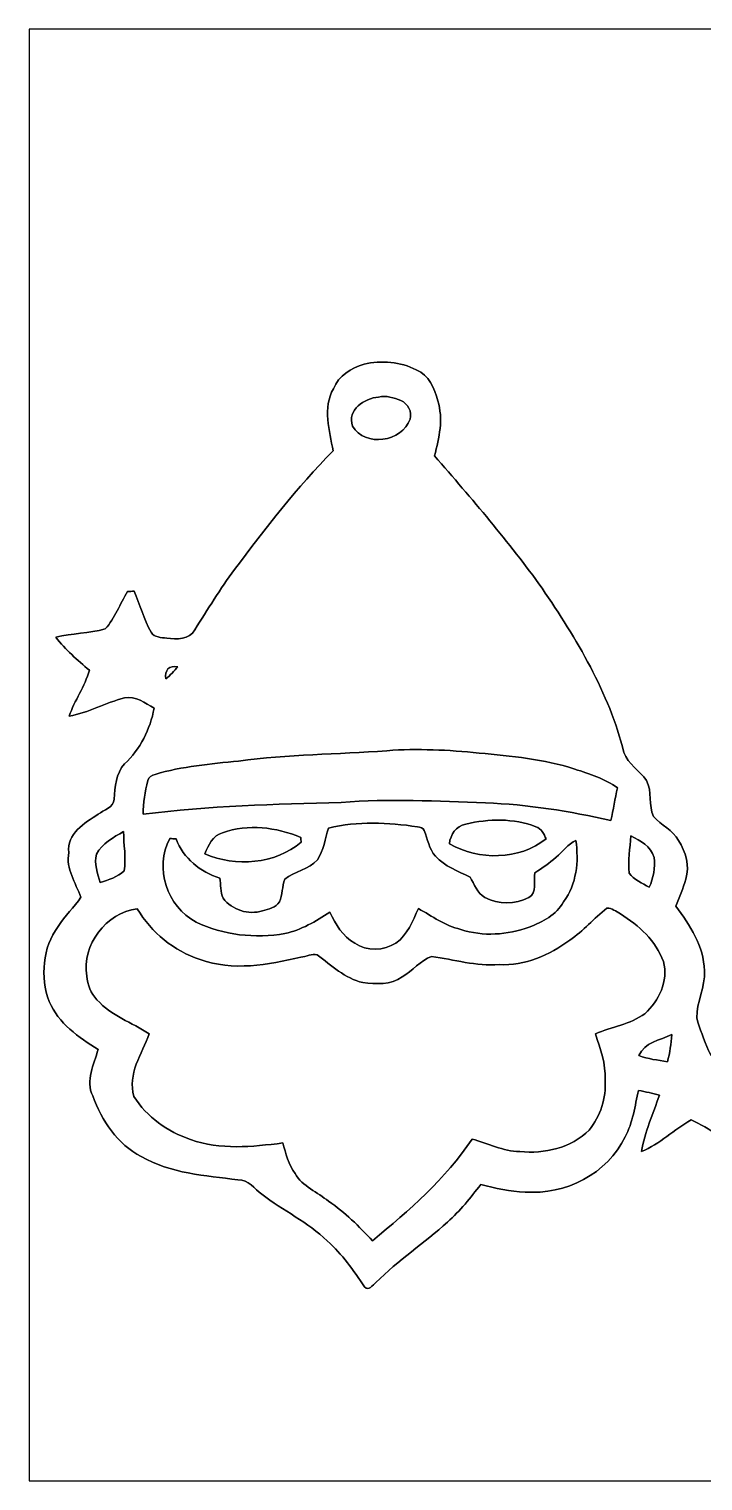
# Model space of a CAD drawing. Header units: centimetres. Extents: x -16.8 to 16.8, y -16.7 to 16.7.
# Drawn here: x -16.77 to -1.3, y -16.67 to 16.67 of the extents above; entities that cross this region are included whole.
import ezdxf

# ---------------------------------------------------------------- set-up
doc = ezdxf.new("R2010")
doc.units = ezdxf.units.CM
doc.header["$MEASUREMENT"] = 0
doc.layers.add('Layer 1', color=7, linetype='Continuous')

msp = doc.modelspace()

# ---------------------------------------------------------------- linework, layer by layer
at = {"layer": 'Layer 1', "color": 7}
for points, knots in [([(-16.77458, 16.66875), (-16.77458, 16.66875), (16.77458, 16.66875), (16.77458, 16.66875), (16.77458, 16.66875), (16.77458, 16.66875), (16.77458, -16.66875), (16.77458, -16.66875), (16.77458, -16.66875), (16.77458, -16.66875), (-16.77458, -16.66875), (-16.77458, -16.66875), (-16.77458, -16.66875), (-16.77458, -16.66875), (-16.77458, 16.66875), (-16.77458, 16.66875), (-16.77458, 16.66875), (-16.77458, 16.66875), (-16.77458, 16.66875), (-16.77458, 16.66875)], [0, 0, 0, 0, 0.16666667, 0.16666667, 0.16666667, 0.16666667, 0.33333333, 0.33333333, 0.33333333, 0.33333333, 0.5, 0.5, 0.5, 0.5, 0.66666667, 0.66666667, 0.66666667, 0.66666667, 1, 1, 1, 1]), ([(-9.08121, 8.97643), (-9.3726, 8.884), (-9.6647, 8.70585), (-9.78359, 8.41093), (-9.78359, 8.41093), (-10.03618, 7.96996), (-9.87213, 7.44679), (-9.79241, 6.98183), (-9.79241, 6.98183), (-10.62567, 6.14327), (-11.34816, 5.20347), (-12.05442, 4.25803), (-12.05442, 4.25803), (-12.38709, 3.81635), (-12.67037, 3.34186), (-12.96846, 2.87726), (-12.96846, 2.87726), (-13.08911, 2.64478), (-13.39039, 2.65536), (-13.61158, 2.68076), (-13.61158, 2.68076), (-13.73646, 2.70122), (-13.89944, 2.69346), (-13.97212, 2.81693), (-13.97212, 2.81693), (-14.14039, 3.11538), (-14.22718, 3.44946), (-14.36335, 3.76202), (-14.36335, 3.76202), (-14.41344, 3.7592), (-14.46318, 3.75603), (-14.51293, 3.7525), (-14.51293, 3.7525), (-14.68508, 3.46886), (-14.80009, 3.14254), (-15.02375, 2.89384), (-15.02375, 2.89384), (-15.39663, 2.79753), (-15.78539, 2.78977), (-16.16075, 2.70404), (-16.16075, 2.70404), (-15.93956, 2.41688), (-15.66298, 2.1777), (-15.38711, 1.94486), (-15.38711, 1.94486), (-15.49259, 1.57163), (-15.73107, 1.25448), (-15.85313, 0.88971), (-15.85313, 0.88971), (-15.41216, 0.97331), (-15.01387, 1.19556), (-14.58383, 1.3148), (-14.58383, 1.3148), (-14.32348, 1.36454), (-14.11111, 1.19415), (-13.90191, 1.0728), (-13.90191, 1.0728), (-13.99399, 0.59549), (-14.21906, 0.12806), (-14.57995, -0.20285), (-14.57995, -0.20285), (-14.7828, -0.42228), (-14.80291, -0.73519), (-14.81843, -1.01741), (-14.81843, -1.01741), (-14.83007, -1.21038), (-15.0622, -1.2573), (-15.18461, -1.36208), (-15.18461, -1.36208), (-15.49506, -1.55893), (-15.91769, -1.80658), (-15.86018, -2.23979), (-15.86018, -2.23979), (-15.93286, -2.61796), (-15.70673, -2.93053), (-15.5829, -3.26214), (-15.5829, -3.26214), (-15.7293, -3.50485), (-15.95861, -3.68864), (-16.10395, -3.93453), (-16.10395, -3.93453), (-16.46767, -4.42278), (-16.51706, -5.09517), (-16.3128, -5.65856), (-16.3128, -5.65856), (-16.10043, -6.15985), (-15.63405, -6.4837), (-15.18673, -6.76028), (-15.18673, -6.76028), (-15.2841, -7.10741), (-15.48624, -7.47183), (-15.31091, -7.82814), (-15.31091, -7.82814), (-15.10242, -8.39364), (-14.74576, -8.93727), (-14.19578, -9.21949), (-14.19578, -9.21949), (-13.52303, -9.60931), (-12.73069, -9.65588), (-11.97751, -9.75431), (-11.97751, -9.75431), (-11.73163, -9.73737), (-11.60463, -9.96421), (-11.42965, -10.08662), (-11.42965, -10.08662), (-10.94176, -10.46374), (-10.36708, -10.72197), (-9.92434, -11.15871), (-9.92434, -11.15871), (-9.58215, -11.45999), (-9.32603, -11.83816), (-9.06745, -12.20964), (-9.06745, -12.20964), (-8.98137, -12.3317), (-8.87942, -12.16272), (-8.80816, -12.11227), (-8.80816, -12.11227), (-8.30051, -11.60145), (-7.69585, -11.20387), (-7.16209, -10.72339), (-7.16209, -10.72339), (-6.87423, -10.46868), (-6.63893, -10.16212), (-6.39939, -9.86331), (-6.39939, -9.86331), (-6.06601, -9.95151), (-5.72664, -10.03018), (-5.38021, -10.03406), (-5.38021, -10.03406), (-4.46229, -10.10849), (-3.48368, -9.61566), (-3.08751, -8.76653), (-3.08751, -8.76653), (-2.90195, -8.43844), (-2.86526, -8.05921), (-2.77601, -7.70008), (-2.77601, -7.70008), (-2.6162, -7.73465), (-2.45533, -7.76711), (-2.29694, -7.80944), (-2.29694, -7.80944), (-2.44299, -8.23807), (-2.63807, -8.65646), (-2.70686, -9.10731), (-2.70686, -9.10731), (-2.28882, -8.92775), (-1.96039, -8.60143), (-1.57092, -8.37706), (-1.57092, -8.37706), (-1.14018, -8.56932), (-0.76976, -8.87342), (-0.34678, -9.08226), (-0.34678, -9.08226), (-0.35666, -8.69139), (-0.49953, -8.32309), (-0.56656, -7.94173), (-0.56656, -7.94173), (-0.59126, -7.83272), (-0.48366, -7.76217), (-0.41346, -7.69937), (-0.41346, -7.69937), (-0.14676, -7.50252), (0.12312, -7.30744), (0.35807, -7.07143), (0.35807, -7.07143), (-0.09137, -6.92785), (-0.5655, -6.98676), (-1.02694, -6.94761), (-1.02694, -6.94761), (-1.11337, -6.93879), (-1.14229, -6.84777), (-1.17404, -6.7818), (-1.17404, -6.7818), (-1.27106, -6.53662), (-1.37513, -6.29179), (-1.4411, -6.03673), (-1.4411, -6.03673), (-1.44674, -5.66667), (-1.23966, -5.32624), (-1.26577, -4.95335), (-1.26577, -4.95335), (-1.27776, -4.38856), (-1.59773, -3.90878), (-1.91911, -3.47063), (-1.91911, -3.47063), (-1.83374, -3.26884), (-1.75295, -3.06388), (-1.6951, -2.85221), (-1.6951, -2.85221), (-1.58891, -2.55129), (-1.69757, -2.22074), (-1.85984, -1.96215), (-1.85984, -1.96215), (-1.99284, -1.72403), (-2.25884, -1.61431), (-2.43311, -1.41323), (-2.43311, -1.41323), (-2.55658, -1.15641), (-2.45604, -0.83891), (-2.59539, -0.58455), (-2.59539, -0.58455), (-2.75308, -0.36054), (-3.01731, -0.20814), (-3.11185, 0.0575), (-3.11185, 0.0575), (-3.45793, 1.43404), (-4.19876, 2.66735), (-4.99322, 3.82764), (-4.99322, 3.82764), (-5.74993, 4.89479), (-6.61141, 5.88081), (-7.46301, 6.87176), (-7.46301, 6.87176), (-7.35718, 7.28027), (-7.25311, 7.71737), (-7.39034, 8.13188), (-7.39034, 8.13188), (-7.46478, 8.40916), (-7.58931, 8.73372), (-7.88211, 8.84061), (-7.88211, 8.84061), (-8.24794, 9.0357), (-8.6801, 9.06039), (-9.08121, 8.97643)], [0, 0, 0, 0, 0.01754386, 0.01754386, 0.01754386, 0.01754386, 0.03508772, 0.03508772, 0.03508772, 0.03508772, 0.05263158, 0.05263158, 0.05263158, 0.05263158, 0.07017544, 0.07017544, 0.07017544, 0.07017544, 0.0877193, 0.0877193, 0.0877193, 0.0877193, 0.10526316, 0.10526316, 0.10526316, 0.10526316, 0.12280702, 0.12280702, 0.12280702, 0.12280702, 0.14035088, 0.14035088, 0.14035088, 0.14035088, 0.15789474, 0.15789474, 0.15789474, 0.15789474, 0.1754386, 0.1754386, 0.1754386, 0.1754386, 0.19298246, 0.19298246, 0.19298246, 0.19298246, 0.21052632, 0.21052632, 0.21052632, 0.21052632, 0.22807018, 0.22807018, 0.22807018, 0.22807018, 0.24561404, 0.24561404, 0.24561404, 0.24561404, 0.26315789, 0.26315789, 0.26315789, 0.26315789, 0.28070175, 0.28070175, 0.28070175, 0.28070175, 0.29824561, 0.29824561, 0.29824561, 0.29824561, 0.31578947, 0.31578947, 0.31578947, 0.31578947, 0.33333333, 0.33333333, 0.33333333, 0.33333333, 0.35087719, 0.35087719, 0.35087719, 0.35087719, 0.36842105, 0.36842105, 0.36842105, 0.36842105, 0.38596491, 0.38596491, 0.38596491, 0.38596491, 0.40350877, 0.40350877, 0.40350877, 0.40350877, 0.42105263, 0.42105263, 0.42105263, 0.42105263, 0.43859649, 0.43859649, 0.43859649, 0.43859649, 0.45614035, 0.45614035, 0.45614035, 0.45614035, 0.47368421, 0.47368421, 0.47368421, 0.47368421, 0.49122807, 0.49122807, 0.49122807, 0.49122807, 0.50877193, 0.50877193, 0.50877193, 0.50877193, 0.52631579, 0.52631579, 0.52631579, 0.52631579, 0.54385965, 0.54385965, 0.54385965, 0.54385965, 0.56140351, 0.56140351, 0.56140351, 0.56140351, 0.57894737, 0.57894737, 0.57894737, 0.57894737, 0.59649123, 0.59649123, 0.59649123, 0.59649123, 0.61403509, 0.61403509, 0.61403509, 0.61403509, 0.63157895, 0.63157895, 0.63157895, 0.63157895, 0.64912281, 0.64912281, 0.64912281, 0.64912281, 0.66666667, 0.66666667, 0.66666667, 0.66666667, 0.68421053, 0.68421053, 0.68421053, 0.68421053, 0.70175439, 0.70175439, 0.70175439, 0.70175439, 0.71929825, 0.71929825, 0.71929825, 0.71929825, 0.73684211, 0.73684211, 0.73684211, 0.73684211, 0.75438596, 0.75438596, 0.75438596, 0.75438596, 0.77192982, 0.77192982, 0.77192982, 0.77192982, 0.78947368, 0.78947368, 0.78947368, 0.78947368, 0.80701754, 0.80701754, 0.80701754, 0.80701754, 0.8245614, 0.8245614, 0.8245614, 0.8245614, 0.84210526, 0.84210526, 0.84210526, 0.84210526, 0.85964912, 0.85964912, 0.85964912, 0.85964912, 0.87719298, 0.87719298, 0.87719298, 0.87719298, 0.89473684, 0.89473684, 0.89473684, 0.89473684, 0.9122807, 0.9122807, 0.9122807, 0.9122807, 0.92982456, 0.92982456, 0.92982456, 0.92982456, 0.94736842, 0.94736842, 0.94736842, 0.94736842, 0.96491228, 0.96491228, 0.96491228, 0.96491228, 1, 1, 1, 1]), ([(-8.7503, 8.21972), (-8.57356, 8.26064), (-8.39646, 8.20279), (-8.23454, 8.13647), (-8.23454, 8.13647), (-8.07685, 8.06838), (-7.97066, 7.87717), (-8.02428, 7.70925), (-8.02428, 7.70925), (-8.20596, 7.18749), (-9.06216, 7.05838), (-9.34508, 7.55403), (-9.34508, 7.55403), (-9.47843, 7.9188), (-9.06921, 8.19397), (-8.7503, 8.21972)], [0, 0, 0, 0, 0.2, 0.2, 0.2, 0.2, 0.4, 0.4, 0.4, 0.4, 0.6, 0.6, 0.6, 0.6, 1, 1, 1, 1]), ([(-13.63063, 1.74519), (-13.66661, 1.94769), (-13.56148, 2.06234), (-13.35652, 2.02741), (-13.35652, 2.02741), (-13.44154, 1.92758), (-13.53185, 1.83198), (-13.63063, 1.74519)], [0, 0, 0, 0, 0.33333333, 0.33333333, 0.33333333, 0.33333333, 1, 1, 1, 1]), ([(-8.55592, 0.09843), (-7.85036, 0.15381), (-7.14269, 0.11501), (-6.43961, 0.04586), (-6.43961, 0.04586), (-5.70054, -0.03104), (-4.95088, -0.09066), (-4.24109, -0.32491), (-4.24109, -0.32491), (-3.90102, -0.43074), (-3.556, -0.54786), (-3.26108, -0.75248), (-3.26108, -0.75248), (-3.31364, -1.00259), (-3.36127, -1.25413), (-3.41101, -1.50495), (-3.41101, -1.50495), (-4.35822, -1.29046), (-5.32059, -1.1363), (-6.2925, -1.0982), (-6.2925, -1.0982), (-7.39704, -1.06292), (-8.50371, -0.99589), (-9.6072, -1.08973), (-9.6072, -1.08973), (-11.12414, -1.12959), (-12.64497, -1.16523), (-14.15168, -1.36102), (-14.15168, -1.36102), (-14.15274, -1.09961), (-14.10794, -0.83996), (-14.04867, -0.58596), (-14.04867, -0.58596), (-14.03138, -0.50765), (-13.9506, -0.46778), (-13.8811, -0.44485), (-13.8811, -0.44485), (-13.25739, -0.2607), (-12.60546, -0.20214), (-11.96058, -0.14005), (-11.96058, -0.14005), (-10.83204, 0.01482), (-9.69081, 0.01693), (-8.55592, 0.09843)], [0, 0, 0, 0, 0.08333333, 0.08333333, 0.08333333, 0.08333333, 0.16666667, 0.16666667, 0.16666667, 0.16666667, 0.25, 0.25, 0.25, 0.25, 0.33333333, 0.33333333, 0.33333333, 0.33333333, 0.41666667, 0.41666667, 0.41666667, 0.41666667, 0.5, 0.5, 0.5, 0.5, 0.58333333, 0.58333333, 0.58333333, 0.58333333, 0.66666667, 0.66666667, 0.66666667, 0.66666667, 0.75, 0.75, 0.75, 0.75, 0.83333333, 0.83333333, 0.83333333, 0.83333333, 1, 1, 1, 1]), ([(-9.89718, -1.67675), (-9.22796, -1.51941), (-8.52876, -1.54658), (-7.85319, -1.64924), (-7.85319, -1.64924), (-7.79956, -1.66617), (-7.72266, -1.66758), (-7.70114, -1.73073), (-7.70114, -1.73073), (-7.61683, -1.92899), (-7.59248, -2.159), (-7.43832, -2.32234), (-7.43832, -2.32234), (-7.23159, -2.56117), (-6.92009, -2.66241), (-6.64704, -2.80211), (-6.64704, -2.80211), (-6.54579, -2.96298), (-6.48264, -3.17147), (-6.30484, -3.26954), (-6.30484, -3.26954), (-5.99722, -3.43359), (-5.60917, -3.42935), (-5.30049, -3.27025), (-5.30049, -3.27025), (-5.09976, -3.16583), (-5.19642, -2.88925), (-5.15585, -2.7051), (-5.15585, -2.7051), (-4.99039, -2.59256), (-4.82283, -2.48109), (-4.67219, -2.34809), (-4.67219, -2.34809), (-4.52049, -2.21791), (-4.39914, -2.04964), (-4.21569, -1.95968), (-4.21569, -1.95968), (-4.14726, -2.44369), (-4.19911, -2.96651), (-4.49721, -3.36973), (-4.49721, -3.36973), (-4.66196, -3.67383), (-4.98228, -3.82623), (-5.28673, -3.95252), (-5.28673, -3.95252), (-5.78908, -4.13103), (-6.35176, -4.17654), (-6.86188, -4.00438), (-6.86188, -4.00438), (-7.21995, -3.92324), (-7.51699, -3.69923), (-7.83378, -3.52637), (-7.83378, -3.52637), (-7.9696, -3.80894), (-8.07791, -4.13138), (-8.34778, -4.31729), (-8.34778, -4.31729), (-8.62612, -4.49756), (-9.01806, -4.51309), (-9.29534, -4.32082), (-9.29534, -4.32082), (-9.5758, -4.16913), (-9.72644, -3.88126), (-9.87002, -3.61209), (-9.87002, -3.61209), (-10.18858, -3.8167), (-10.52089, -4.02096), (-10.89695, -4.09787), (-10.89695, -4.09787), (-11.58169, -4.21711), (-12.31053, -4.14267), (-12.93742, -3.83505), (-12.93742, -3.83505), (-13.60488, -3.48298), (-13.9065, -2.58692), (-13.54208, -1.91558), (-13.54208, -1.91558), (-13.4934, -1.91982), (-13.44507, -1.92405), (-13.39638, -1.92828), (-13.39638, -1.92828), (-13.22917, -2.37243), (-12.84146, -2.68852), (-12.39414, -2.82469), (-12.39414, -2.82469), (-12.36486, -2.9778), (-12.38321, -3.14466), (-12.31829, -3.29071), (-12.31829, -3.29071), (-12.11192, -3.55529), (-11.73551, -3.68194), (-11.41377, -3.57717), (-11.41377, -3.57717), (-11.27689, -3.53589), (-11.10686, -3.50555), (-11.02289, -3.37502), (-11.02289, -3.37502), (-10.94811, -3.20993), (-10.96504, -3.01766), (-10.9033, -2.84974), (-10.9033, -2.84974), (-10.67611, -2.66771), (-10.34768, -2.63701), (-10.15224, -2.407), (-10.15224, -2.407), (-10.01042, -2.18793), (-9.97444, -1.92229), (-9.89718, -1.67675)], [0, 0, 0, 0, 0.03571429, 0.03571429, 0.03571429, 0.03571429, 0.07142857, 0.07142857, 0.07142857, 0.07142857, 0.10714286, 0.10714286, 0.10714286, 0.10714286, 0.14285714, 0.14285714, 0.14285714, 0.14285714, 0.17857143, 0.17857143, 0.17857143, 0.17857143, 0.21428571, 0.21428571, 0.21428571, 0.21428571, 0.25, 0.25, 0.25, 0.25, 0.28571429, 0.28571429, 0.28571429, 0.28571429, 0.32142857, 0.32142857, 0.32142857, 0.32142857, 0.35714286, 0.35714286, 0.35714286, 0.35714286, 0.39285714, 0.39285714, 0.39285714, 0.39285714, 0.42857143, 0.42857143, 0.42857143, 0.42857143, 0.46428571, 0.46428571, 0.46428571, 0.46428571, 0.5, 0.5, 0.5, 0.5, 0.53571429, 0.53571429, 0.53571429, 0.53571429, 0.57142857, 0.57142857, 0.57142857, 0.57142857, 0.60714286, 0.60714286, 0.60714286, 0.60714286, 0.64285714, 0.64285714, 0.64285714, 0.64285714, 0.67857143, 0.67857143, 0.67857143, 0.67857143, 0.71428571, 0.71428571, 0.71428571, 0.71428571, 0.75, 0.75, 0.75, 0.75, 0.78571429, 0.78571429, 0.78571429, 0.78571429, 0.82142857, 0.82142857, 0.82142857, 0.82142857, 0.85714286, 0.85714286, 0.85714286, 0.85714286, 0.89285714, 0.89285714, 0.89285714, 0.89285714, 0.92857143, 0.92857143, 0.92857143, 0.92857143, 1, 1, 1, 1]), ([(-12.32853, -1.78435), (-11.74644, -1.57445), (-11.09663, -1.65559), (-10.53641, -1.89512), (-10.53641, -1.89512), (-10.53324, -1.92123), (-10.52689, -1.97344), (-10.52371, -1.99954), (-10.52371, -1.99954), (-11.12838, -2.50966), (-12.02796, -2.57739), (-12.74057, -2.26836), (-12.74057, -2.26836), (-12.65414, -2.06939), (-12.55854, -1.85032), (-12.32853, -1.78435)], [0, 0, 0, 0, 0.2, 0.2, 0.2, 0.2, 0.4, 0.4, 0.4, 0.4, 0.6, 0.6, 0.6, 0.6, 1, 1, 1, 1]), ([(-6.74652, -1.58679), (-6.22018, -1.46226), (-5.64444, -1.44851), (-5.13433, -1.64677), (-5.13433, -1.64677), (-5.00274, -1.68557), (-4.95441, -1.81716), (-4.89797, -1.92617), (-4.89797, -1.92617), (-5.52873, -2.41582), (-6.43784, -2.42605), (-7.12188, -2.03835), (-7.12188, -2.03835), (-7.09648, -1.82421), (-6.97054, -1.6316), (-6.74652, -1.58679)], [0, 0, 0, 0, 0.2, 0.2, 0.2, 0.2, 0.4, 0.4, 0.4, 0.4, 0.6, 0.6, 0.6, 0.6, 1, 1, 1, 1]), ([(-15.22201, -2.27753), (-15.09854, -2.02318), (-14.8336, -1.8923), (-14.60147, -1.75542), (-14.60147, -1.75542), (-14.605, -2.05528), (-14.54044, -2.36537), (-14.58913, -2.66171), (-14.58913, -2.66171), (-14.7387, -2.79929), (-14.94755, -2.86773), (-15.13946, -2.93123), (-15.13946, -2.93123), (-15.19202, -2.72133), (-15.2975, -2.49343), (-15.22201, -2.27753)], [0, 0, 0, 0, 0.2, 0.2, 0.2, 0.2, 0.4, 0.4, 0.4, 0.4, 0.6, 0.6, 0.6, 0.6, 1, 1, 1, 1]), ([(-2.95063, -1.85632), (-2.73579, -1.97168), (-2.48673, -2.09409), (-2.42076, -2.35197), (-2.42076, -2.35197), (-2.38831, -2.58833), (-2.43452, -2.82363), (-2.53189, -3.03812), (-2.53189, -3.03812), (-2.68746, -2.93546), (-2.88819, -2.87232), (-2.98979, -2.71004), (-2.98979, -2.71004), (-3.02966, -2.42711), (-2.97427, -2.13924), (-2.95063, -1.85632)], [0, 0, 0, 0, 0.2, 0.2, 0.2, 0.2, 0.4, 0.4, 0.4, 0.4, 0.6, 0.6, 0.6, 0.6, 1, 1, 1, 1]), ([(-3.50626, -3.51649), (-3.38702, -3.51014), (-3.29001, -3.59445), (-3.19229, -3.64949), (-3.19229, -3.64949), (-2.77001, -3.91125), (-2.37631, -4.26614), (-2.20451, -4.74486), (-2.20451, -4.74486), (-2.08844, -5.18795), (-2.30858, -5.6455), (-2.63313, -5.93972), (-2.63313, -5.93972), (-2.96792, -6.18419), (-3.39337, -6.24346), (-3.76943, -6.40115), (-3.76943, -6.40115), (-3.65054, -6.74335), (-3.52637, -7.09189), (-3.54577, -7.4609), (-3.54577, -7.4609), (-3.51896, -7.87329), (-3.64843, -8.29275), (-3.91125, -8.61201), (-3.91125, -8.61201), (-4.32647, -9.02511), (-4.93818, -9.16129), (-5.50651, -9.1059), (-5.50651, -9.1059), (-5.89174, -9.10378), (-6.23394, -8.91046), (-6.60118, -8.82191), (-6.60118, -8.82191), (-7.20831, -9.73737), (-8.04757, -10.45563), (-8.88506, -11.15201), (-8.88506, -11.15201), (-9.2008, -10.82781), (-9.51371, -10.49761), (-9.89506, -10.24784), (-9.89506, -10.24784), (-10.15083, -10.03688), (-10.49338, -9.90812), (-10.66624, -9.61002), (-10.66624, -9.61002), (-10.8204, -9.40364), (-10.87155, -9.14788), (-10.9474, -8.90799), (-10.9474, -8.90799), (-11.64943, -8.99654), (-12.38497, -9.07415), (-13.06618, -8.82967), (-13.06618, -8.82967), (-13.58618, -8.64764), (-14.07513, -8.31427), (-14.36617, -7.83943), (-14.36617, -7.83943), (-14.51928, -7.32472), (-14.18308, -6.8647), (-14.01374, -6.40327), (-14.01374, -6.40327), (-14.41344, -6.14151), (-14.89251, -5.98876), (-15.2146, -5.6194), (-15.2146, -5.6194), (-15.35889, -5.47582), (-15.42344, -5.27368), (-15.44814, -5.07612), (-15.44814, -5.07612), (-15.5702, -4.36174), (-15.00364, -3.61809), (-14.28785, -3.53413), (-14.28785, -3.53413), (-13.96683, -4.07705), (-13.44824, -4.50039), (-12.84781, -4.69477), (-12.84781, -4.69477), (-12.09851, -4.96676), (-11.28113, -4.82318), (-10.52901, -4.63903), (-10.52901, -4.63903), (-10.40977, -4.63409), (-10.27783, -4.54554), (-10.16071, -4.58999), (-10.16071, -4.58999), (-9.82874, -4.82812), (-9.52253, -5.13009), (-9.11013, -5.22464), (-9.11013, -5.22464), (-8.80604, -5.25674), (-8.46596, -5.29096), (-8.20702, -5.09094), (-8.20702, -5.09094), (-7.96043, -4.96711), (-7.79074, -4.71276), (-7.52863, -4.62315), (-7.52863, -4.62315), (-7.01534, -4.70147), (-6.50593, -4.85034), (-5.97923, -4.81401), (-5.97923, -4.81401), (-5.38974, -4.83976), (-4.82283, -4.59634), (-4.35716, -4.25062), (-4.35716, -4.25062), (-4.04424, -4.04036), (-3.80048, -3.74826), (-3.50626, -3.51649)], [0, 0, 0, 0, 0.03571429, 0.03571429, 0.03571429, 0.03571429, 0.07142857, 0.07142857, 0.07142857, 0.07142857, 0.10714286, 0.10714286, 0.10714286, 0.10714286, 0.14285714, 0.14285714, 0.14285714, 0.14285714, 0.17857143, 0.17857143, 0.17857143, 0.17857143, 0.21428571, 0.21428571, 0.21428571, 0.21428571, 0.25, 0.25, 0.25, 0.25, 0.28571429, 0.28571429, 0.28571429, 0.28571429, 0.32142857, 0.32142857, 0.32142857, 0.32142857, 0.35714286, 0.35714286, 0.35714286, 0.35714286, 0.39285714, 0.39285714, 0.39285714, 0.39285714, 0.42857143, 0.42857143, 0.42857143, 0.42857143, 0.46428571, 0.46428571, 0.46428571, 0.46428571, 0.5, 0.5, 0.5, 0.5, 0.53571429, 0.53571429, 0.53571429, 0.53571429, 0.57142857, 0.57142857, 0.57142857, 0.57142857, 0.60714286, 0.60714286, 0.60714286, 0.60714286, 0.64285714, 0.64285714, 0.64285714, 0.64285714, 0.67857143, 0.67857143, 0.67857143, 0.67857143, 0.71428571, 0.71428571, 0.71428571, 0.71428571, 0.75, 0.75, 0.75, 0.75, 0.78571429, 0.78571429, 0.78571429, 0.78571429, 0.82142857, 0.82142857, 0.82142857, 0.82142857, 0.85714286, 0.85714286, 0.85714286, 0.85714286, 0.89285714, 0.89285714, 0.89285714, 0.89285714, 0.92857143, 0.92857143, 0.92857143, 0.92857143, 1, 1, 1, 1]), ([(-2.77178, -6.89822), (-2.6416, -6.5973), (-2.28283, -6.54579), (-2.01648, -6.42056), (-2.01648, -6.42056), (-2.02565, -6.63046), (-2.06163, -6.83824), (-2.11208, -7.0425), (-2.11208, -7.0425), (-2.33398, -7.0037), (-2.56187, -6.98571), (-2.77178, -6.89822)], [0, 0, 0, 0, 0.25, 0.25, 0.25, 0.25, 0.5, 0.5, 0.5, 0.5, 1, 1, 1, 1])]:
    msp.add_open_spline(points, degree=3, knots=knots, dxfattribs=at)
at = {"layer": 'Layer 1', "color": 8}
for points, knots in [([(-9.08121, 8.97643), (-8.6801, 9.06039), (-8.24794, 9.0357), (-7.88211, 8.84061), (-7.88211, 8.84061), (-7.58931, 8.73372), (-7.46478, 8.40916), (-7.39034, 8.13188), (-7.39034, 8.13188), (-7.25311, 7.71737), (-7.35718, 7.28027), (-7.46301, 6.87176), (-7.46301, 6.87176), (-6.61141, 5.88081), (-5.74993, 4.89479), (-4.99322, 3.82764), (-4.99322, 3.82764), (-4.19876, 2.66735), (-3.45793, 1.43404), (-3.11185, 0.0575), (-3.11185, 0.0575), (-3.01731, -0.20814), (-2.75308, -0.36054), (-2.59539, -0.58455), (-2.59539, -0.58455), (-2.45604, -0.83891), (-2.55658, -1.15641), (-2.43311, -1.41323), (-2.43311, -1.41323), (-2.25884, -1.61431), (-1.99284, -1.72403), (-1.85984, -1.96215), (-1.85984, -1.96215), (-1.69757, -2.22074), (-1.58891, -2.55129), (-1.6951, -2.85221), (-1.6951, -2.85221), (-1.75295, -3.06388), (-1.83374, -3.26884), (-1.91911, -3.47063), (-1.91911, -3.47063), (-1.59773, -3.90878), (-1.27776, -4.38856), (-1.26577, -4.95335), (-1.26577, -4.95335), (-1.23966, -5.32624), (-1.44674, -5.66667), (-1.4411, -6.03673), (-1.4411, -6.03673), (-1.37513, -6.29179), (-1.27106, -6.53662), (-1.17404, -6.7818), (-1.17404, -6.7818), (-1.14229, -6.84777), (-1.11337, -6.93879), (-1.02694, -6.94761), (-1.02694, -6.94761), (-0.5655, -6.98676), (-0.09137, -6.92785), (0.35807, -7.07143), (0.35807, -7.07143), (0.12312, -7.30744), (-0.14676, -7.50252), (-0.41346, -7.69937), (-0.41346, -7.69937), (-0.48366, -7.76217), (-0.59126, -7.83272), (-0.56656, -7.94173), (-0.56656, -7.94173), (-0.49953, -8.32309), (-0.35666, -8.69139), (-0.34678, -9.08226), (-0.34678, -9.08226), (-0.76976, -8.87342), (-1.14018, -8.56932), (-1.57092, -8.37706), (-1.57092, -8.37706), (-1.96039, -8.60143), (-2.28882, -8.92775), (-2.70686, -9.10731), (-2.70686, -9.10731), (-2.63807, -8.65646), (-2.44299, -8.23807), (-2.29694, -7.80944), (-2.29694, -7.80944), (-2.45533, -7.76711), (-2.6162, -7.73465), (-2.77601, -7.70008), (-2.77601, -7.70008), (-2.86526, -8.05921), (-2.90195, -8.43844), (-3.08751, -8.76653), (-3.08751, -8.76653), (-3.48368, -9.61566), (-4.46229, -10.10849), (-5.38021, -10.03406), (-5.38021, -10.03406), (-5.72664, -10.03018), (-6.06601, -9.95151), (-6.39939, -9.86331), (-6.39939, -9.86331), (-6.63893, -10.16212), (-6.87423, -10.46868), (-7.16209, -10.72339), (-7.16209, -10.72339), (-7.69585, -11.20387), (-8.30051, -11.60145), (-8.80816, -12.11227), (-8.80816, -12.11227), (-8.87942, -12.16272), (-8.98137, -12.3317), (-9.06745, -12.20964), (-9.06745, -12.20964), (-9.32603, -11.83816), (-9.58215, -11.45999), (-9.92434, -11.15871), (-9.92434, -11.15871), (-10.36708, -10.72197), (-10.94176, -10.46374), (-11.42965, -10.08662), (-11.42965, -10.08662), (-11.60463, -9.96421), (-11.73163, -9.73737), (-11.97751, -9.75431), (-11.97751, -9.75431), (-12.73069, -9.65588), (-13.52303, -9.60931), (-14.19578, -9.21949), (-14.19578, -9.21949), (-14.74576, -8.93727), (-15.10242, -8.39364), (-15.31091, -7.82814), (-15.31091, -7.82814), (-15.48624, -7.47183), (-15.2841, -7.10741), (-15.18673, -6.76028), (-15.18673, -6.76028), (-15.63405, -6.4837), (-16.10043, -6.15985), (-16.3128, -5.65856), (-16.3128, -5.65856), (-16.51706, -5.09517), (-16.46767, -4.42278), (-16.10395, -3.93453), (-16.10395, -3.93453), (-15.95861, -3.68864), (-15.7293, -3.50485), (-15.5829, -3.26214), (-15.5829, -3.26214), (-15.70673, -2.93053), (-15.93286, -2.61796), (-15.86018, -2.23979), (-15.86018, -2.23979), (-15.91769, -1.80658), (-15.49506, -1.55893), (-15.18461, -1.36208), (-15.18461, -1.36208), (-15.0622, -1.2573), (-14.83007, -1.21038), (-14.81843, -1.01741), (-14.81843, -1.01741), (-14.80291, -0.73519), (-14.7828, -0.42228), (-14.57995, -0.20285), (-14.57995, -0.20285), (-14.21906, 0.12806), (-13.99399, 0.59549), (-13.90191, 1.0728), (-13.90191, 1.0728), (-14.11111, 1.19415), (-14.32348, 1.36454), (-14.58383, 1.3148), (-14.58383, 1.3148), (-15.01387, 1.19556), (-15.41216, 0.97331), (-15.85313, 0.88971), (-15.85313, 0.88971), (-15.73107, 1.25448), (-15.49259, 1.57163), (-15.38711, 1.94486), (-15.38711, 1.94486), (-15.66298, 2.1777), (-15.93956, 2.41688), (-16.16075, 2.70404), (-16.16075, 2.70404), (-15.78539, 2.78977), (-15.39663, 2.79753), (-15.02375, 2.89384), (-15.02375, 2.89384), (-14.80009, 3.14254), (-14.68508, 3.46886), (-14.51293, 3.7525), (-14.51293, 3.7525), (-14.46318, 3.75603), (-14.41344, 3.7592), (-14.36335, 3.76202), (-14.36335, 3.76202), (-14.22718, 3.44946), (-14.14039, 3.11538), (-13.97212, 2.81693), (-13.97212, 2.81693), (-13.89944, 2.69346), (-13.73646, 2.70122), (-13.61158, 2.68076), (-13.61158, 2.68076), (-13.39039, 2.65536), (-13.08911, 2.64478), (-12.96846, 2.87726), (-12.96846, 2.87726), (-12.67037, 3.34186), (-12.38709, 3.81635), (-12.05442, 4.25803), (-12.05442, 4.25803), (-11.34816, 5.20347), (-10.62567, 6.14327), (-9.79241, 6.98183), (-9.79241, 6.98183), (-9.87213, 7.44679), (-10.03618, 7.96996), (-9.78359, 8.41093), (-9.78359, 8.41093), (-9.6647, 8.70585), (-9.3726, 8.884), (-9.08121, 8.97643), (-9.08121, 8.97643), (-9.08121, 8.97643), (-9.08121, 8.97643), (-9.08121, 8.97643)], [0, 0, 0, 0, 0.01724138, 0.01724138, 0.01724138, 0.01724138, 0.03448276, 0.03448276, 0.03448276, 0.03448276, 0.05172414, 0.05172414, 0.05172414, 0.05172414, 0.06896552, 0.06896552, 0.06896552, 0.06896552, 0.0862069, 0.0862069, 0.0862069, 0.0862069, 0.10344828, 0.10344828, 0.10344828, 0.10344828, 0.12068966, 0.12068966, 0.12068966, 0.12068966, 0.13793103, 0.13793103, 0.13793103, 0.13793103, 0.15517241, 0.15517241, 0.15517241, 0.15517241, 0.17241379, 0.17241379, 0.17241379, 0.17241379, 0.18965517, 0.18965517, 0.18965517, 0.18965517, 0.20689655, 0.20689655, 0.20689655, 0.20689655, 0.22413793, 0.22413793, 0.22413793, 0.22413793, 0.24137931, 0.24137931, 0.24137931, 0.24137931, 0.25862069, 0.25862069, 0.25862069, 0.25862069, 0.27586207, 0.27586207, 0.27586207, 0.27586207, 0.29310345, 0.29310345, 0.29310345, 0.29310345, 0.31034483, 0.31034483, 0.31034483, 0.31034483, 0.32758621, 0.32758621, 0.32758621, 0.32758621, 0.34482759, 0.34482759, 0.34482759, 0.34482759, 0.36206897, 0.36206897, 0.36206897, 0.36206897, 0.37931034, 0.37931034, 0.37931034, 0.37931034, 0.39655172, 0.39655172, 0.39655172, 0.39655172, 0.4137931, 0.4137931, 0.4137931, 0.4137931, 0.43103448, 0.43103448, 0.43103448, 0.43103448, 0.44827586, 0.44827586, 0.44827586, 0.44827586, 0.46551724, 0.46551724, 0.46551724, 0.46551724, 0.48275862, 0.48275862, 0.48275862, 0.48275862, 0.5, 0.5, 0.5, 0.5, 0.51724138, 0.51724138, 0.51724138, 0.51724138, 0.53448276, 0.53448276, 0.53448276, 0.53448276, 0.55172414, 0.55172414, 0.55172414, 0.55172414, 0.56896552, 0.56896552, 0.56896552, 0.56896552, 0.5862069, 0.5862069, 0.5862069, 0.5862069, 0.60344828, 0.60344828, 0.60344828, 0.60344828, 0.62068966, 0.62068966, 0.62068966, 0.62068966, 0.63793103, 0.63793103, 0.63793103, 0.63793103, 0.65517241, 0.65517241, 0.65517241, 0.65517241, 0.67241379, 0.67241379, 0.67241379, 0.67241379, 0.68965517, 0.68965517, 0.68965517, 0.68965517, 0.70689655, 0.70689655, 0.70689655, 0.70689655, 0.72413793, 0.72413793, 0.72413793, 0.72413793, 0.74137931, 0.74137931, 0.74137931, 0.74137931, 0.75862069, 0.75862069, 0.75862069, 0.75862069, 0.77586207, 0.77586207, 0.77586207, 0.77586207, 0.79310345, 0.79310345, 0.79310345, 0.79310345, 0.81034483, 0.81034483, 0.81034483, 0.81034483, 0.82758621, 0.82758621, 0.82758621, 0.82758621, 0.84482759, 0.84482759, 0.84482759, 0.84482759, 0.86206897, 0.86206897, 0.86206897, 0.86206897, 0.87931034, 0.87931034, 0.87931034, 0.87931034, 0.89655172, 0.89655172, 0.89655172, 0.89655172, 0.9137931, 0.9137931, 0.9137931, 0.9137931, 0.93103448, 0.93103448, 0.93103448, 0.93103448, 0.94827586, 0.94827586, 0.94827586, 0.94827586, 0.96551724, 0.96551724, 0.96551724, 0.96551724, 1, 1, 1, 1]), ([(-8.7503, 8.21972), (-9.06921, 8.19397), (-9.47843, 7.9188), (-9.34508, 7.55403), (-9.34508, 7.55403), (-9.06216, 7.05838), (-8.20596, 7.18749), (-8.02428, 7.70925), (-8.02428, 7.70925), (-7.97066, 7.87717), (-8.07685, 8.06838), (-8.23454, 8.13647), (-8.23454, 8.13647), (-8.39646, 8.20279), (-8.57356, 8.26064), (-8.7503, 8.21972), (-8.7503, 8.21972), (-8.7503, 8.21972), (-8.7503, 8.21972), (-8.7503, 8.21972)], [0, 0, 0, 0, 0.16666667, 0.16666667, 0.16666667, 0.16666667, 0.33333333, 0.33333333, 0.33333333, 0.33333333, 0.5, 0.5, 0.5, 0.5, 0.66666667, 0.66666667, 0.66666667, 0.66666667, 1, 1, 1, 1]), ([(-13.63063, 1.74519), (-13.53185, 1.83198), (-13.44154, 1.92758), (-13.35652, 2.02741), (-13.35652, 2.02741), (-13.56148, 2.06234), (-13.66661, 1.94769), (-13.63063, 1.74519), (-13.63063, 1.74519), (-13.63063, 1.74519), (-13.63063, 1.74519), (-13.63063, 1.74519)], [0, 0, 0, 0, 0.25, 0.25, 0.25, 0.25, 0.5, 0.5, 0.5, 0.5, 1, 1, 1, 1]), ([(-8.55592, 0.09843), (-9.69081, 0.01693), (-10.83204, 0.01482), (-11.96058, -0.14005), (-11.96058, -0.14005), (-12.60546, -0.20214), (-13.25739, -0.2607), (-13.8811, -0.44485), (-13.8811, -0.44485), (-13.9506, -0.46778), (-14.03138, -0.50765), (-14.04867, -0.58596), (-14.04867, -0.58596), (-14.10794, -0.83996), (-14.15274, -1.09961), (-14.15168, -1.36102), (-14.15168, -1.36102), (-12.64497, -1.16523), (-11.12414, -1.12959), (-9.6072, -1.08973), (-9.6072, -1.08973), (-8.50371, -0.99589), (-7.39704, -1.06292), (-6.2925, -1.0982), (-6.2925, -1.0982), (-5.32059, -1.1363), (-4.35822, -1.29046), (-3.41101, -1.50495), (-3.41101, -1.50495), (-3.36127, -1.25413), (-3.31364, -1.00259), (-3.26108, -0.75248), (-3.26108, -0.75248), (-3.556, -0.54786), (-3.90102, -0.43074), (-4.24109, -0.32491), (-4.24109, -0.32491), (-4.95088, -0.09066), (-5.70054, -0.03104), (-6.43961, 0.04586), (-6.43961, 0.04586), (-7.14269, 0.11501), (-7.85036, 0.15381), (-8.55592, 0.09843), (-8.55592, 0.09843), (-8.55592, 0.09843), (-8.55592, 0.09843), (-8.55592, 0.09843)], [0, 0, 0, 0, 0.07692308, 0.07692308, 0.07692308, 0.07692308, 0.15384615, 0.15384615, 0.15384615, 0.15384615, 0.23076923, 0.23076923, 0.23076923, 0.23076923, 0.30769231, 0.30769231, 0.30769231, 0.30769231, 0.38461538, 0.38461538, 0.38461538, 0.38461538, 0.46153846, 0.46153846, 0.46153846, 0.46153846, 0.53846154, 0.53846154, 0.53846154, 0.53846154, 0.61538462, 0.61538462, 0.61538462, 0.61538462, 0.69230769, 0.69230769, 0.69230769, 0.69230769, 0.76923077, 0.76923077, 0.76923077, 0.76923077, 0.84615385, 0.84615385, 0.84615385, 0.84615385, 1, 1, 1, 1]), ([(-9.89718, -1.67675), (-9.97444, -1.92229), (-10.01042, -2.18793), (-10.15224, -2.407), (-10.15224, -2.407), (-10.34768, -2.63701), (-10.67611, -2.66771), (-10.9033, -2.84974), (-10.9033, -2.84974), (-10.96504, -3.01766), (-10.94811, -3.20993), (-11.02289, -3.37502), (-11.02289, -3.37502), (-11.10686, -3.50555), (-11.27689, -3.53589), (-11.41377, -3.57717), (-11.41377, -3.57717), (-11.73551, -3.68194), (-12.11192, -3.55529), (-12.31829, -3.29071), (-12.31829, -3.29071), (-12.38321, -3.14466), (-12.36486, -2.9778), (-12.39414, -2.82469), (-12.39414, -2.82469), (-12.84146, -2.68852), (-13.22917, -2.37243), (-13.39638, -1.92828), (-13.39638, -1.92828), (-13.44507, -1.92405), (-13.4934, -1.91982), (-13.54208, -1.91558), (-13.54208, -1.91558), (-13.9065, -2.58692), (-13.60488, -3.48298), (-12.93742, -3.83505), (-12.93742, -3.83505), (-12.31053, -4.14267), (-11.58169, -4.21711), (-10.89695, -4.09787), (-10.89695, -4.09787), (-10.52089, -4.02096), (-10.18858, -3.8167), (-9.87002, -3.61209), (-9.87002, -3.61209), (-9.72644, -3.88126), (-9.5758, -4.16913), (-9.29534, -4.32082), (-9.29534, -4.32082), (-9.01806, -4.51309), (-8.62612, -4.49756), (-8.34778, -4.31729), (-8.34778, -4.31729), (-8.07791, -4.13138), (-7.9696, -3.80894), (-7.83378, -3.52637), (-7.83378, -3.52637), (-7.51699, -3.69923), (-7.21995, -3.92324), (-6.86188, -4.00438), (-6.86188, -4.00438), (-6.35176, -4.17654), (-5.78908, -4.13103), (-5.28673, -3.95252), (-5.28673, -3.95252), (-4.98228, -3.82623), (-4.66196, -3.67383), (-4.49721, -3.36973), (-4.49721, -3.36973), (-4.19911, -2.96651), (-4.14726, -2.44369), (-4.21569, -1.95968), (-4.21569, -1.95968), (-4.39914, -2.04964), (-4.52049, -2.21791), (-4.67219, -2.34809), (-4.67219, -2.34809), (-4.82283, -2.48109), (-4.99039, -2.59256), (-5.15585, -2.7051), (-5.15585, -2.7051), (-5.19642, -2.88925), (-5.09976, -3.16583), (-5.30049, -3.27025), (-5.30049, -3.27025), (-5.60917, -3.42935), (-5.99722, -3.43359), (-6.30484, -3.26954), (-6.30484, -3.26954), (-6.48264, -3.17147), (-6.54579, -2.96298), (-6.64704, -2.80211), (-6.64704, -2.80211), (-6.92009, -2.66241), (-7.23159, -2.56117), (-7.43832, -2.32234), (-7.43832, -2.32234), (-7.59248, -2.159), (-7.61683, -1.92899), (-7.70114, -1.73073), (-7.70114, -1.73073), (-7.72266, -1.66758), (-7.79956, -1.66617), (-7.85319, -1.64924), (-7.85319, -1.64924), (-8.52876, -1.54658), (-9.22796, -1.51941), (-9.89718, -1.67675), (-9.89718, -1.67675), (-9.89718, -1.67675), (-9.89718, -1.67675), (-9.89718, -1.67675)], [0, 0, 0, 0, 0.03448276, 0.03448276, 0.03448276, 0.03448276, 0.06896552, 0.06896552, 0.06896552, 0.06896552, 0.10344828, 0.10344828, 0.10344828, 0.10344828, 0.13793103, 0.13793103, 0.13793103, 0.13793103, 0.17241379, 0.17241379, 0.17241379, 0.17241379, 0.20689655, 0.20689655, 0.20689655, 0.20689655, 0.24137931, 0.24137931, 0.24137931, 0.24137931, 0.27586207, 0.27586207, 0.27586207, 0.27586207, 0.31034483, 0.31034483, 0.31034483, 0.31034483, 0.34482759, 0.34482759, 0.34482759, 0.34482759, 0.37931034, 0.37931034, 0.37931034, 0.37931034, 0.4137931, 0.4137931, 0.4137931, 0.4137931, 0.44827586, 0.44827586, 0.44827586, 0.44827586, 0.48275862, 0.48275862, 0.48275862, 0.48275862, 0.51724138, 0.51724138, 0.51724138, 0.51724138, 0.55172414, 0.55172414, 0.55172414, 0.55172414, 0.5862069, 0.5862069, 0.5862069, 0.5862069, 0.62068966, 0.62068966, 0.62068966, 0.62068966, 0.65517241, 0.65517241, 0.65517241, 0.65517241, 0.68965517, 0.68965517, 0.68965517, 0.68965517, 0.72413793, 0.72413793, 0.72413793, 0.72413793, 0.75862069, 0.75862069, 0.75862069, 0.75862069, 0.79310345, 0.79310345, 0.79310345, 0.79310345, 0.82758621, 0.82758621, 0.82758621, 0.82758621, 0.86206897, 0.86206897, 0.86206897, 0.86206897, 0.89655172, 0.89655172, 0.89655172, 0.89655172, 0.93103448, 0.93103448, 0.93103448, 0.93103448, 1, 1, 1, 1]), ([(-12.32853, -1.78435), (-12.55854, -1.85032), (-12.65414, -2.06939), (-12.74057, -2.26836), (-12.74057, -2.26836), (-12.02796, -2.57739), (-11.12838, -2.50966), (-10.52371, -1.99954), (-10.52371, -1.99954), (-10.52689, -1.97344), (-10.53324, -1.92123), (-10.53641, -1.89512), (-10.53641, -1.89512), (-11.09663, -1.65559), (-11.74644, -1.57445), (-12.32853, -1.78435), (-12.32853, -1.78435), (-12.32853, -1.78435), (-12.32853, -1.78435), (-12.32853, -1.78435)], [0, 0, 0, 0, 0.16666667, 0.16666667, 0.16666667, 0.16666667, 0.33333333, 0.33333333, 0.33333333, 0.33333333, 0.5, 0.5, 0.5, 0.5, 0.66666667, 0.66666667, 0.66666667, 0.66666667, 1, 1, 1, 1]), ([(-6.74652, -1.58679), (-6.97054, -1.6316), (-7.09648, -1.82421), (-7.12188, -2.03835), (-7.12188, -2.03835), (-6.43784, -2.42605), (-5.52873, -2.41582), (-4.89797, -1.92617), (-4.89797, -1.92617), (-4.95441, -1.81716), (-5.00274, -1.68557), (-5.13433, -1.64677), (-5.13433, -1.64677), (-5.64444, -1.44851), (-6.22018, -1.46226), (-6.74652, -1.58679), (-6.74652, -1.58679), (-6.74652, -1.58679), (-6.74652, -1.58679), (-6.74652, -1.58679)], [0, 0, 0, 0, 0.16666667, 0.16666667, 0.16666667, 0.16666667, 0.33333333, 0.33333333, 0.33333333, 0.33333333, 0.5, 0.5, 0.5, 0.5, 0.66666667, 0.66666667, 0.66666667, 0.66666667, 1, 1, 1, 1]), ([(-15.22201, -2.27753), (-15.2975, -2.49343), (-15.19202, -2.72133), (-15.13946, -2.93123), (-15.13946, -2.93123), (-14.94755, -2.86773), (-14.7387, -2.79929), (-14.58913, -2.66171), (-14.58913, -2.66171), (-14.54044, -2.36537), (-14.605, -2.05528), (-14.60147, -1.75542), (-14.60147, -1.75542), (-14.8336, -1.8923), (-15.09854, -2.02318), (-15.22201, -2.27753), (-15.22201, -2.27753), (-15.22201, -2.27753), (-15.22201, -2.27753), (-15.22201, -2.27753)], [0, 0, 0, 0, 0.16666667, 0.16666667, 0.16666667, 0.16666667, 0.33333333, 0.33333333, 0.33333333, 0.33333333, 0.5, 0.5, 0.5, 0.5, 0.66666667, 0.66666667, 0.66666667, 0.66666667, 1, 1, 1, 1]), ([(-2.95063, -1.85632), (-2.97427, -2.13924), (-3.02966, -2.42711), (-2.98979, -2.71004), (-2.98979, -2.71004), (-2.88819, -2.87232), (-2.68746, -2.93546), (-2.53189, -3.03812), (-2.53189, -3.03812), (-2.43452, -2.82363), (-2.38831, -2.58833), (-2.42076, -2.35197), (-2.42076, -2.35197), (-2.48673, -2.09409), (-2.73579, -1.97168), (-2.95063, -1.85632), (-2.95063, -1.85632), (-2.95063, -1.85632), (-2.95063, -1.85632), (-2.95063, -1.85632)], [0, 0, 0, 0, 0.16666667, 0.16666667, 0.16666667, 0.16666667, 0.33333333, 0.33333333, 0.33333333, 0.33333333, 0.5, 0.5, 0.5, 0.5, 0.66666667, 0.66666667, 0.66666667, 0.66666667, 1, 1, 1, 1]), ([(-3.50626, -3.51649), (-3.80048, -3.74826), (-4.04424, -4.04036), (-4.35716, -4.25062), (-4.35716, -4.25062), (-4.82283, -4.59634), (-5.38974, -4.83976), (-5.97923, -4.81401), (-5.97923, -4.81401), (-6.50593, -4.85034), (-7.01534, -4.70147), (-7.52863, -4.62315), (-7.52863, -4.62315), (-7.79074, -4.71276), (-7.96043, -4.96711), (-8.20702, -5.09094), (-8.20702, -5.09094), (-8.46596, -5.29096), (-8.80604, -5.25674), (-9.11013, -5.22464), (-9.11013, -5.22464), (-9.52253, -5.13009), (-9.82874, -4.82812), (-10.16071, -4.58999), (-10.16071, -4.58999), (-10.27783, -4.54554), (-10.40977, -4.63409), (-10.52901, -4.63903), (-10.52901, -4.63903), (-11.28113, -4.82318), (-12.09851, -4.96676), (-12.84781, -4.69477), (-12.84781, -4.69477), (-13.44824, -4.50039), (-13.96683, -4.07705), (-14.28785, -3.53413), (-14.28785, -3.53413), (-15.00364, -3.61809), (-15.5702, -4.36174), (-15.44814, -5.07612), (-15.44814, -5.07612), (-15.42344, -5.27368), (-15.35889, -5.47582), (-15.2146, -5.6194), (-15.2146, -5.6194), (-14.89251, -5.98876), (-14.41344, -6.14151), (-14.01374, -6.40327), (-14.01374, -6.40327), (-14.18308, -6.8647), (-14.51928, -7.32472), (-14.36617, -7.83943), (-14.36617, -7.83943), (-14.07513, -8.31427), (-13.58618, -8.64764), (-13.06618, -8.82967), (-13.06618, -8.82967), (-12.38497, -9.07415), (-11.64943, -8.99654), (-10.9474, -8.90799), (-10.9474, -8.90799), (-10.87155, -9.14788), (-10.8204, -9.40364), (-10.66624, -9.61002), (-10.66624, -9.61002), (-10.49338, -9.90812), (-10.15083, -10.03688), (-9.89506, -10.24784), (-9.89506, -10.24784), (-9.51371, -10.49761), (-9.2008, -10.82781), (-8.88506, -11.15201), (-8.88506, -11.15201), (-8.04757, -10.45563), (-7.20831, -9.73737), (-6.60118, -8.82191), (-6.60118, -8.82191), (-6.23394, -8.91046), (-5.89174, -9.10378), (-5.50651, -9.1059), (-5.50651, -9.1059), (-4.93818, -9.16129), (-4.32647, -9.02511), (-3.91125, -8.61201), (-3.91125, -8.61201), (-3.64843, -8.29275), (-3.51896, -7.87329), (-3.54577, -7.4609), (-3.54577, -7.4609), (-3.52637, -7.09189), (-3.65054, -6.74335), (-3.76943, -6.40115), (-3.76943, -6.40115), (-3.39337, -6.24346), (-2.96792, -6.18419), (-2.63313, -5.93972), (-2.63313, -5.93972), (-2.30858, -5.6455), (-2.08844, -5.18795), (-2.20451, -4.74486), (-2.20451, -4.74486), (-2.37631, -4.26614), (-2.77001, -3.91125), (-3.19229, -3.64949), (-3.19229, -3.64949), (-3.29001, -3.59445), (-3.38702, -3.51014), (-3.50626, -3.51649), (-3.50626, -3.51649), (-3.50626, -3.51649), (-3.50626, -3.51649), (-3.50626, -3.51649)], [0, 0, 0, 0, 0.03448276, 0.03448276, 0.03448276, 0.03448276, 0.06896552, 0.06896552, 0.06896552, 0.06896552, 0.10344828, 0.10344828, 0.10344828, 0.10344828, 0.13793103, 0.13793103, 0.13793103, 0.13793103, 0.17241379, 0.17241379, 0.17241379, 0.17241379, 0.20689655, 0.20689655, 0.20689655, 0.20689655, 0.24137931, 0.24137931, 0.24137931, 0.24137931, 0.27586207, 0.27586207, 0.27586207, 0.27586207, 0.31034483, 0.31034483, 0.31034483, 0.31034483, 0.34482759, 0.34482759, 0.34482759, 0.34482759, 0.37931034, 0.37931034, 0.37931034, 0.37931034, 0.4137931, 0.4137931, 0.4137931, 0.4137931, 0.44827586, 0.44827586, 0.44827586, 0.44827586, 0.48275862, 0.48275862, 0.48275862, 0.48275862, 0.51724138, 0.51724138, 0.51724138, 0.51724138, 0.55172414, 0.55172414, 0.55172414, 0.55172414, 0.5862069, 0.5862069, 0.5862069, 0.5862069, 0.62068966, 0.62068966, 0.62068966, 0.62068966, 0.65517241, 0.65517241, 0.65517241, 0.65517241, 0.68965517, 0.68965517, 0.68965517, 0.68965517, 0.72413793, 0.72413793, 0.72413793, 0.72413793, 0.75862069, 0.75862069, 0.75862069, 0.75862069, 0.79310345, 0.79310345, 0.79310345, 0.79310345, 0.82758621, 0.82758621, 0.82758621, 0.82758621, 0.86206897, 0.86206897, 0.86206897, 0.86206897, 0.89655172, 0.89655172, 0.89655172, 0.89655172, 0.93103448, 0.93103448, 0.93103448, 0.93103448, 1, 1, 1, 1]), ([(-2.77178, -6.89822), (-2.56187, -6.98571), (-2.33398, -7.0037), (-2.11208, -7.0425), (-2.11208, -7.0425), (-2.06163, -6.83824), (-2.02565, -6.63046), (-2.01648, -6.42056), (-2.01648, -6.42056), (-2.28283, -6.54579), (-2.6416, -6.5973), (-2.77178, -6.89822)], [0, 0, 0, 0, 0.25, 0.25, 0.25, 0.25, 0.5, 0.5, 0.5, 0.5, 1, 1, 1, 1])]:
    msp.add_open_spline(points, degree=3, knots=knots, dxfattribs=at)

doc.saveas('drawing.dxf')
